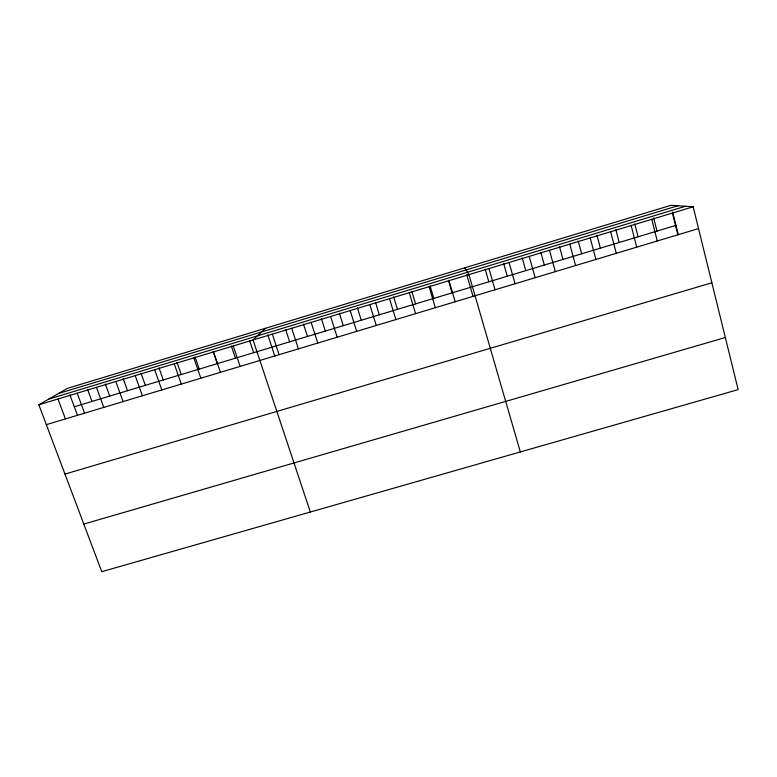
<?xml version="1.0" encoding="UTF-8"?>
<svg xmlns="http://www.w3.org/2000/svg" width="777" height="777" viewBox="0 0 777 777"><rect width="100%" height="100%" fill="white"/><g stroke="black" fill="none" stroke-linecap="round" stroke-linejoin="round"><path stroke-width="1.17" d="M265.627 328.244L253.049 339.967L310.353 512.024M38.85 404.788L67.473 388.345L670.959 205.303L693.162 206.789L738.15 389.627L101.768 571.697L38.85 404.788L693.162 206.789M58.518 393.483L677.884 205.769M48.805 399.067L685.421 206.274M74.301 406.76L675.98 225.369M46.338 424.66L698.523 228.593M64.977 474.087L711.858 282.789M83.809 524.077L725.329 337.529M464.763 267.842L468.939 274.64L520.337 451.942M57.993 398.999L65.423 418.92M69.881 394.842L77.554 415.54M77.195 393.181L84.567 413.16M87.597 389.481L91.977 401.437M96.465 387.354L103.778 407.391M105.361 384.1L109.712 396.085M115.802 381.497L123.057 401.592M123.184 378.71L127.506 390.724M135.208 375.631L142.405 395.775M141.064 373.3L145.357 385.343M159.003 367.871L163.257 379.943M154.681 369.735L161.81 389.937M177.001 362.422L181.216 374.533M174.223 363.821L181.294 384.091M195.056 356.964L199.233 369.094M193.823 357.896L200.835 378.214M213.5 351.942L220.454 372.319M213.16 351.476L217.307 363.646M231.332 345.979L235.441 358.178M233.246 345.959L240.132 366.394M249.553 340.462L253.632 352.7M267.842 334.926L274.864 356.225M272.348 334.129L279.108 354.681M285.635 329.545L289.656 341.841M291.705 328.273L298.407 348.873M303.496 324.135L307.478 336.46M311.13 322.397L317.774 343.055M321.406 318.716L325.359 331.08M330.623 316.492L337.199 337.218M339.384 313.277L343.288 325.67M350.184 310.577L356.692 331.352M357.41 307.818L361.286 320.241M369.803 304.642L376.253 325.476M375.485 302.35L379.331 314.802M393.628 296.863L397.435 309.343M389.5 298.679L395.882 319.57M411.82 291.356L415.598 303.875M409.256 292.696L415.578 313.655M430.079 285.829L433.809 298.378M429.089 286.703L435.343 307.711M448.98 280.682L455.167 301.748M448.387 280.283L452.088 292.871M466.763 274.728L473.115 296.629M485.188 269.143L488.811 281.798M488.976 268.58L495.036 289.763M503.671 263.549L507.264 276.233M509.071 262.49L515.064 283.741M522.222 257.935L525.767 270.658M529.244 256.391L535.168 277.7M540.821 252.311L544.337 265.054M549.485 250.262L555.341 271.639M559.489 246.659L562.966 259.44M569.794 244.124L575.582 265.549M578.214 240.996L581.652 253.807M596.989 235.305L600.398 248.154M590.18 237.956L595.901 259.44M615.84 229.603L619.201 242.492M610.635 231.76L616.278 253.312M634.741 223.883L638.063 236.8M631.157 225.553L636.732 247.164M651.748 219.318L657.255 240.996M653.603 217.754L656.992 231.099M672.629 211.995L678.253 234.489M672.416 213.063L677.855 234.8"/></g></svg>
